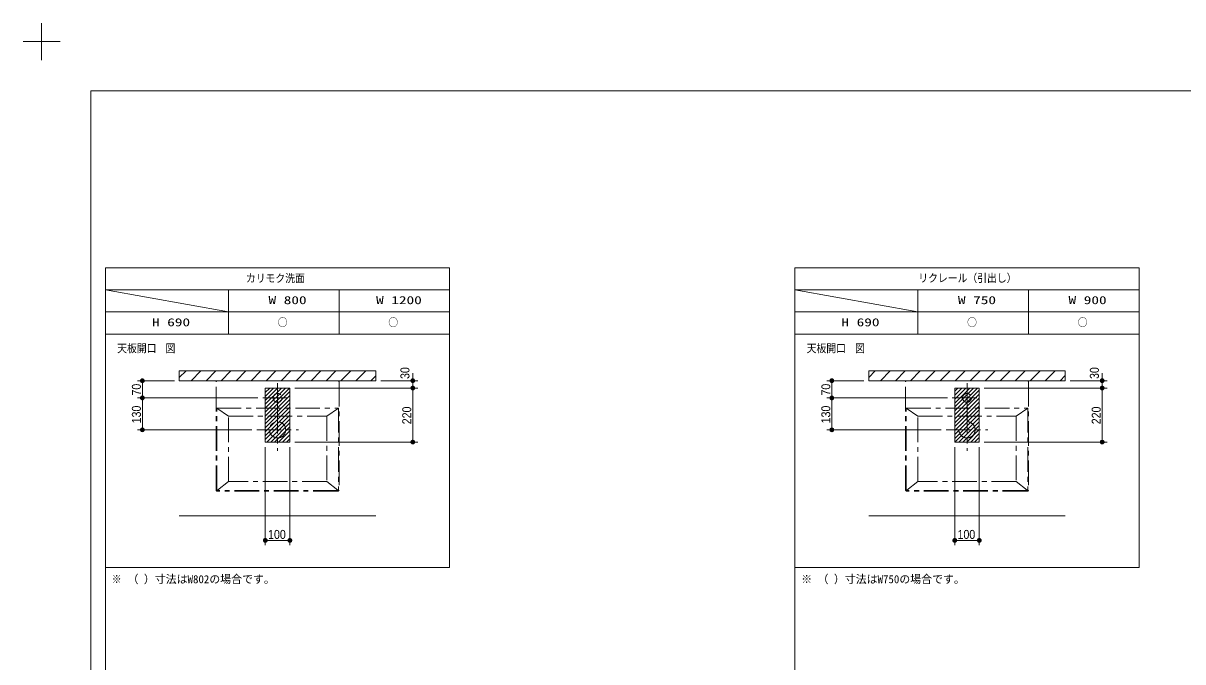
# Model space of a CAD drawing. Units: millimetres, scale not verified. Extents: x -6062 to 6062, y -3045 to 3045.
# Drawn here: x -6062 to -1344, y 446 to 3045 of the extents above; entities that cross this region are included whole.
import ezdxf
from ezdxf.enums import TextEntityAlignment as Align

# ---------------------------------------------------------------- set-up
doc = ezdxf.new("R2010")
doc.units = ezdxf.units.MM
doc.header["$LTSCALE"] = 20
doc.linetypes.add('CHAIN1', pattern=[8, 5, -1, 1, -1])
for name, color, linetype, lineweight in [('0-0_1図面枠', 7, 'Continuous', 9), ('0-2_2寸法-1', 7, 'Continuous', 9), ('0-3_0', 7, 'Continuous', 9), ('0-4_2寸法-2', 7, 'Continuous', 9), ('0-7_3一般', 7, 'Continuous', 9)]:
    doc.layers.add(name, color=color, linetype=linetype, lineweight=lineweight)
doc.styles.add('ＭＳ ゴシック', font='')
doc.styles.add('ＭＳ Ｐゴシック', font='')
doc.styles.get('ＭＳ ゴシック').set_extended_font_data('MS Gothic')
doc.styles.get('ＭＳ Ｐゴシック').set_extended_font_data('MS PGothic')

# ---------------------------------------------------------------- blocks, each defined once
blk = doc.blocks.new('グループ')
at = {"layer": '0-0_1図面枠'}
for p, q in [((-84000, 57900), (-84000, 60900)), ((-85500, 59400), (-82500, 59400))]:
    blk.add_line(p, q, dxfattribs=at)
blk = doc.blocks.new('グループ-2')
at = {"layer": '0-0_1図面枠'}
blk.add_lwpolyline([(-80000, 55400), (80000, 55400), (80000, -55400), (-80000, -55400)], close=True, dxfattribs=at)
blk = doc.blocks.new('図面枠')
at = {"layer": '0-0_1図面枠'}
for name in ['グループ', 'グループ-2']:
    blk.add_blockref(name, (0, 0), dxfattribs=at)
blk = doc.blocks.new('グループ-4')
at = {"layer": '0-0_1図面枠'}
for p, q in [((-78800, 41000), (-78800, -48600)), ((-22700, 41000), (-22700, -48600)), ((-50800, 39200), (-78800, 39200)), ((-78800, 39200), (-68800, 37400)), ((-68800, 35600), (-68800, 39200)), ((-59800, 35600), (-59800, 39200)), ((5300, 39200), (-22700, 39200)), ((-22700, 39200), (-12700, 37400)), ((-12700, 35600), (-12700, 39200)), ((-3700, 35600), (-3700, 39200)), ((-78800, 37400), (-50800, 37400)), ((-22700, 37400), (5300, 37400))]:
    blk.add_line(p, q, dxfattribs=at)
for points in [[(-78800, 41000), (-50800, 41000), (-50800, 35600), (-78800, 35600)], [(-22700, 41000), (5300, 41000), (5300, 35600), (-22700, 35600)], [(-78800, 35600), (-50800, 35600), (-50800, 16600), (-78800, 16600)], [(-22700, 35600), (5300, 35600), (5300, 16600), (-22700, 16600)]]:
    blk.add_lwpolyline(points, close=True, dxfattribs=at)
blk = doc.blocks.new('_Dot')
at = {"layer": '0-3_0'}
for p, q in [((-10, 0), (-20, 0)), ((9.78, 2), (-9.78, 2)), ((7.99, 6), (-7.99, 6)), ((9.16, -3.98), (-9.16, -3.98)), ((6, -7.98), (-6, -7.98))]:
    blk.add_line(p, q, dxfattribs=at)
for points in [[(10, 0), (9.92, 1.25), (9.69, 2.49), (9.3, 3.68), (8.76, 4.82), (8.09, 5.88), (7.29, 6.85), (6.37, 7.71), (5.36, 8.44), (4.26, 9.05), (3.09, 9.51), (1.87, 9.82), (0.63, 9.98), (-0.63, 9.98), (-1.87, 9.82), (-3.09, 9.51), (-4.26, 9.05), (-5.36, 8.44), (-6.37, 7.71), (-7.29, 6.85), (-8.09, 5.88), (-8.76, 4.82), (-9.3, 3.68), (-9.69, 2.49), (-9.92, 1.25), (-10, 0), (0, 0)], [(-10, 0), (-9.92, -1.25), (-9.69, -2.49), (-9.3, -3.68), (-8.76, -4.82), (-8.09, -5.88), (-7.29, -6.85), (-6.37, -7.71), (-5.36, -8.44), (-4.26, -9.05), (-3.09, -9.51), (-1.87, -9.82), (-0.63, -9.98), (0.63, -9.98), (1.87, -9.82), (3.09, -9.51), (4.26, -9.05), (5.36, -8.44), (6.37, -7.71), (7.29, -6.85), (8.09, -5.88), (8.76, -4.82), (9.3, -3.68), (9.69, -2.49), (9.92, -1.25), (10, 0), (0, 0)]]:
    blk.add_lwpolyline(points, close=True, dxfattribs=at)

msp = doc.modelspace()

# ---------------------------------------------------------------- linework, layer by layer
at = {"layer": '0-2_2寸法-1'}
for p, q in [((-5447.5, 1590), (-5597.5, 1590)), ((-5577.5, 1535.01), (-5577.5, 1574.99)), ((-4957.5, 1560), (-4457.5, 1560)), ((-2642.5, 1590), (-2792.5, 1590)), ((-2772.5, 1535.01), (-2772.5, 1574.99)), ((-2152.5, 1560), (-1652.5, 1560)), ((-5107.5, 1520), (-5597.5, 1520)), ((-5107.5, 1520), (-5597.5, 1520)), ((-4477.5, 1355.01), (-4477.5, 1544.99)), ((-2302.5, 1520), (-2792.5, 1520)), ((-2302.5, 1520), (-2792.5, 1520)), ((-1672.5, 1355.01), (-1672.5, 1544.99)), ((-5577.5, 1504.99), (-5577.5, 1405.01)), ((-2772.5, 1504.99), (-2772.5, 1405.01)), ((-5132.5, 1390), (-5597.5, 1390)), ((-2327.5, 1390), (-2792.5, 1390)), ((-4957.5, 1340), (-4457.5, 1340)), ((-2152.5, 1340), (-1652.5, 1340)), ((-5077.5, 1320), (-5077.5, 920)), ((-4977.5, 1320), (-4977.5, 920)), ((-2272.5, 1320), (-2272.5, 920)), ((-2172.5, 1320), (-2172.5, 920)), ((-4992.51, 940), (-5062.49, 940)), ((-2187.51, 940), (-2257.49, 940))]:
    msp.add_line(p, q, dxfattribs=at)
at = {"layer": '0-4_2寸法-2'}
for p, q in [((-4477.5, 1605.01), (-4477.5, 1620.01)), ((-1672.5, 1605.01), (-1672.5, 1620.01)), ((-4957.5, 1560), (-4457.5, 1560)), ((-4607.5, 1590), (-4457.5, 1590)), ((-4477.5, 1560), (-4477.5, 1590)), ((-2152.5, 1560), (-1652.5, 1560)), ((-1802.5, 1590), (-1652.5, 1590)), ((-1672.5, 1560), (-1672.5, 1590)), ((-4477.5, 1544.99), (-4477.5, 1529.99)), ((-1672.5, 1544.99), (-1672.5, 1529.99))]:
    msp.add_line(p, q, dxfattribs=at)
at = {"layer": '0-7_3一般'}
for p, q in [((-5427.5, 1602.56), (-5400.06, 1630)), ((-5379.1, 1590), (-5339.1, 1630)), ((-5318.14, 1590), (-5278.14, 1630)), ((-5257.18, 1590), (-5217.18, 1630)), ((-5196.22, 1590), (-5156.22, 1630)), ((-5135.26, 1590), (-5095.26, 1630)), ((-5074.3, 1590), (-5034.3, 1630)), ((-5013.34, 1590), (-4973.34, 1630)), ((-4952.38, 1590), (-4912.38, 1630)), ((-4891.42, 1590), (-4851.42, 1630)), ((-4830.46, 1590), (-4790.46, 1630)), ((-4769.5, 1590), (-4729.5, 1630)), ((-4708.54, 1590), (-4668.54, 1630)), ((-4647.58, 1590), (-4627.5, 1610.08)), ((-2622.5, 1603.4), (-2595.9, 1630)), ((-2574.94, 1590), (-2534.94, 1630)), ((-2513.98, 1590), (-2473.98, 1630)), ((-2453.02, 1590), (-2413.02, 1630)), ((-2392.06, 1590), (-2352.06, 1630)), ((-2331.1, 1590), (-2291.1, 1630)), ((-2270.14, 1590), (-2230.14, 1630)), ((-2209.18, 1590), (-2169.18, 1630)), ((-2148.22, 1590), (-2108.22, 1630)), ((-2087.26, 1590), (-2047.26, 1630)), ((-2026.3, 1590), (-1986.3, 1630)), ((-1965.34, 1590), (-1925.34, 1630)), ((-1904.38, 1590), (-1864.38, 1630)), ((-1843.42, 1590), (-1822.5, 1610.92)), ((-5427.5, 1590), (-4627.5, 1590)), ((-5077.5, 1558), (-5075.5, 1560)), ((-5077.5, 1542), (-5059.5, 1560)), ((-5077.5, 1526), (-5043.5, 1560)), ((-5077.5, 1510), (-5027.5, 1560)), ((-5077.5, 1494), (-5011.5, 1560)), ((-5077.5, 1478), (-4995.5, 1560)), ((-5077.5, 1462), (-4979.5, 1560)), ((-2622.5, 1590), (-1822.5, 1590)), ((-2272.5, 1547), (-2259.5, 1560)), ((-2272.5, 1531), (-2243.5, 1560)), ((-2272.5, 1515), (-2227.5, 1560)), ((-2272.5, 1499), (-2211.5, 1560)), ((-2272.5, 1483), (-2195.5, 1560)), ((-2272.5, 1467), (-2179.5, 1560)), ((-5077.5, 1446), (-4977.5, 1546)), ((-5077.5, 1430), (-4977.5, 1530)), ((-5077.5, 1414), (-4977.5, 1514)), ((-2272.5, 1451), (-2172.5, 1551)), ((-2272.5, 1435), (-2172.5, 1535)), ((-2272.5, 1419), (-2172.5, 1519)), ((-5077.5, 1398), (-4977.5, 1498)), ((-5077.5, 1382), (-4977.5, 1482)), ((-5077.5, 1366), (-4977.5, 1466)), ((-2272.5, 1403), (-2172.5, 1503)), ((-2272.5, 1387), (-2172.5, 1487)), ((-2272.5, 1371), (-2172.5, 1471)), ((-5077.5, 1350), (-4977.5, 1450)), ((-5071.5, 1340), (-4977.5, 1434)), ((-5055.5, 1340), (-4977.5, 1418)), ((-2272.5, 1355), (-2172.5, 1455)), ((-2271.5, 1340), (-2172.5, 1439)), ((-2255.5, 1340), (-2172.5, 1423)), ((-5039.5, 1340), (-4977.5, 1402)), ((-5023.5, 1340), (-4977.5, 1386)), ((-5007.5, 1340), (-4977.5, 1370)), ((-2239.5, 1340), (-2172.5, 1407)), ((-2223.5, 1340), (-2172.5, 1391)), ((-2207.5, 1340), (-2172.5, 1375)), ((-4991.5, 1340), (-4977.5, 1354)), ((-2191.5, 1340), (-2172.5, 1359)), ((-2175.5, 1340), (-2172.5, 1343)), ((-5427.5, 1040), (-4627.5, 1040)), ((-2622.5, 1040), (-1822.5, 1040))]:
    msp.add_line(p, q, dxfattribs=at)
at = {"layer": '0-7_3一般', "linetype": 'CHAIN1'}
for p, q in [((-5277.5, 1145), (-5277.5, 1585)), ((-5272.5, 1590), (-4782.5, 1590)), ((-5027.5, 1580), (-5027.5, 1460)), ((-4777.5, 1585), (-4777.5, 1145)), ((-2472.5, 1145), (-2472.5, 1585)), ((-2467.5, 1590), (-1977.5, 1590)), ((-2222.5, 1580), (-2222.5, 1460)), ((-1972.5, 1585), (-1972.5, 1145)), ((-5087.5, 1520), (-4967.5, 1520)), ((-2282.5, 1520), (-2162.5, 1520)), ((-5227.5, 1445), (-5275, 1478.8)), ((-5275, 1145), (-5275, 1478.8)), ((-5027.5, 1475), (-5027.5, 1305)), ((-4827.5, 1445), (-4780, 1478.25)), ((-2422.5, 1445), (-2470, 1478.8)), ((-2470, 1145), (-2470, 1478.8)), ((-2222.5, 1475), (-2222.5, 1305)), ((-2022.5, 1445), (-1975, 1478.25)), ((-5112.5, 1390), (-4942.5, 1390)), ((-2307.5, 1390), (-2137.5, 1390)), ((-5227.5, 1180), (-5272.5, 1145)), ((-4827.5, 1180), (-4782.5, 1145)), ((-2422.5, 1180), (-2467.5, 1145)), ((-2022.5, 1180), (-1977.5, 1145)), ((-4782.5, 1142.5), (-5272.5, 1142.5)), ((-4782.5, 1140), (-5272.5, 1140)), ((-1977.5, 1142.5), (-2467.5, 1142.5)), ((-1977.5, 1140), (-2467.5, 1140)), ((-4677.5, 1040), (-5377.5, 1040)), ((-1872.5, 1040), (-2572.5, 1040))]:
    msp.add_line(p, q, dxfattribs=at)
at = {"layer": '0-7_3一般'}
for points in [[(-5427.5, 1630), (-4627.5, 1630), (-4627.5, 1590), (-5427.5, 1590)], [(-2622.5, 1630), (-1822.5, 1630), (-1822.5, 1590), (-2622.5, 1590)], [(-5077.5, 1560), (-4977.5, 1560), (-4977.5, 1340), (-5077.5, 1340)], [(-5077.5, 1560), (-4977.5, 1560), (-4977.5, 1340), (-5077.5, 1340)], [(-2272.5, 1560), (-2172.5, 1560), (-2172.5, 1340), (-2272.5, 1340)], [(-2272.5, 1560), (-2172.5, 1560), (-2172.5, 1340), (-2272.5, 1340)]]:
    msp.add_lwpolyline(points, close=True, dxfattribs=at)
at = {"layer": '0-7_3一般', "linetype": 'CHAIN1'}
for points in [[(-5275, 1478.8), (-4780, 1478.8), (-4780, 1145)], [(-2470, 1478.8), (-1975, 1478.8), (-1975, 1145)]]:
    msp.add_lwpolyline(points, dxfattribs=at)
for points in [[(-5227.5, 1445), (-4827.5, 1445), (-4827.5, 1180), (-5227.5, 1180)], [(-2422.5, 1445), (-2022.5, 1445), (-2022.5, 1180), (-2422.5, 1180)]]:
    msp.add_lwpolyline(points, close=True, dxfattribs=at)
for centre, radius in [((-5027.5, 1520), 18), ((-2222.5, 1520), 18), ((-5027.5, 1390), 33), ((-2222.5, 1390), 33)]:
    msp.add_circle(centre, radius, dxfattribs=at)
for centre, radius, start, end in [((-5272.5, 1585), 5, 90, 180), ((-4782.5, 1585), 5, 0, 90), ((-2467.5, 1585), 5, 90, 180), ((-1977.5, 1585), 5, 0, 90), ((-5272.5, 1145), 5, 180, 270), ((-5272.5, 1145), 2.5, 180, 270), ((-4782.5, 1145), 5, 270, 0), ((-4782.5, 1145), 2.5, 270, 0), ((-2467.5, 1145), 5, 180, 270), ((-2467.5, 1145), 2.5, 180, 270), ((-1977.5, 1145), 5, 270, 0), ((-1977.5, 1145), 2.5, 270, 0)]:
    msp.add_arc(centre, radius, start, end, dxfattribs=at)

# ---------------------------------------------------------------- block references
at = {"layer": '0-0_1図面枠', "xscale": 0.05, "yscale": 0.05}
for name in ['図面枠', 'グループ-4']:
    msp.add_blockref(name, (-1787.5, 0), dxfattribs=at)
at = {"layer": '0-2_2寸法-1', "xscale": 0.7503418, "yscale": 0.7503418}
for p, rotation in [((-5577.5, 1590), 90), ((-4477.5, 1560), 90), ((-2772.5, 1590), 90), ((-1672.5, 1560), 90), ((-5577.5, 1520), 270), ((-5577.5, 1520), 90), ((-2772.5, 1520), 270), ((-2772.5, 1520), 90), ((-5577.5, 1390), 270), ((-2772.5, 1390), 270), ((-4477.5, 1340), 270), ((-1672.5, 1340), 270), ((-5077.5, 940), 180), ((-2272.5, 940), 180)]:
    msp.add_blockref('_Dot', p, dxfattribs=dict(at, rotation=rotation))
for p in [(-4977.5, 940), (-2172.5, 940)]:
    msp.add_blockref('_Dot', p, dxfattribs=at)
at = {"layer": '0-4_2寸法-2', "xscale": 0.7503418, "yscale": 0.7503418}
for p, rotation in [((-4477.5, 1590), 270), ((-1672.5, 1590), 270), ((-4477.5, 1560), 90), ((-1672.5, 1560), 90)]:
    msp.add_blockref('_Dot', p, dxfattribs=dict(at, rotation=rotation))

# ---------------------------------------------------------------- texts
at = {"layer": '0-0_1図面枠', "style": 'ＭＳ ゴシック'}
for s, width, p in [('リクレール（引出し）', 0.9, (-2420.67, 1981.44)), ('カリモク洗面', 0.9, (-5156.39, 1980.86)), ('W 800', 1.4, (-5064.45, 1891.74)), ('W 1200', 1.4, (-4626.75, 1891.74)), ('W 750', 1.4, (-2259.45, 1891.74)), ('W 900', 1.4, (-1809.45, 1891.74)), ('H 690', 1.4, (-5538.49, 1801.74)), ('○', 0.9, (-5027.09, 1801.25)), ('○', 0.9, (-4577.09, 1801.25)), ('H 690', 1.4, (-2733.49, 1801.74)), ('○', 0.9, (-2222.09, 1801.25)), ('○', 0.9, (-1772.09, 1801.25)), ('天板開口', 0.9, (-5680, 1695.64)), ('図', 0.9, (-5483.27, 1695.64)), ('天板開口', 0.9, (-2875, 1695.64)), ('図', 0.9, (-2678.27, 1695.64)), ('※', 0.9, (-5702.1, 756.01))]:
    msp.add_text(s, height=32.55, dxfattribs=dict(at, width=width)).set_placement(p, align=Align.BOTTOM_LEFT)
for s, p in [('（ ）寸法はW802の場合です。', (-5637.93, 756.01)), ('※ （ ）寸法はW750の場合です。', (-2897.1, 756.01))]:
    msp.add_text(s, height=32.55, dxfattribs=at).set_placement(p, align=Align.BOTTOM_LEFT)
at = {"layer": '0-2_2寸法-1', "style": 'ＭＳ Ｐゴシック', "width": 0.9}
for s, p in [('70', (-5572.54, 1529.63)), ('70', (-2767.54, 1529.63)), ('130', (-5572.54, 1416.39)), ('220', (-4472.54, 1412.72)), ('130', (-2767.54, 1416.39)), ('220', (-1667.54, 1412.72))]:
    msp.add_text(s, height=36.66, rotation=90, dxfattribs=at).set_placement(p, align=Align.BOTTOM_LEFT)
for p in [(-5066.11, 935.04), (-2261.11, 935.04)]:
    msp.add_text('100', height=36.66, dxfattribs=at).set_placement(p, align=Align.BOTTOM_LEFT)
at = {"layer": '0-4_2寸法-2', "style": 'ＭＳ Ｐゴシック', "width": 0.9}
for p in [(-4479.98, 1597.02), (-1674.98, 1597.02)]:
    msp.add_text('30', height=36.66, rotation=90, dxfattribs=at).set_placement(p, align=Align.BOTTOM_LEFT)

doc.saveas('drawing.dxf')
